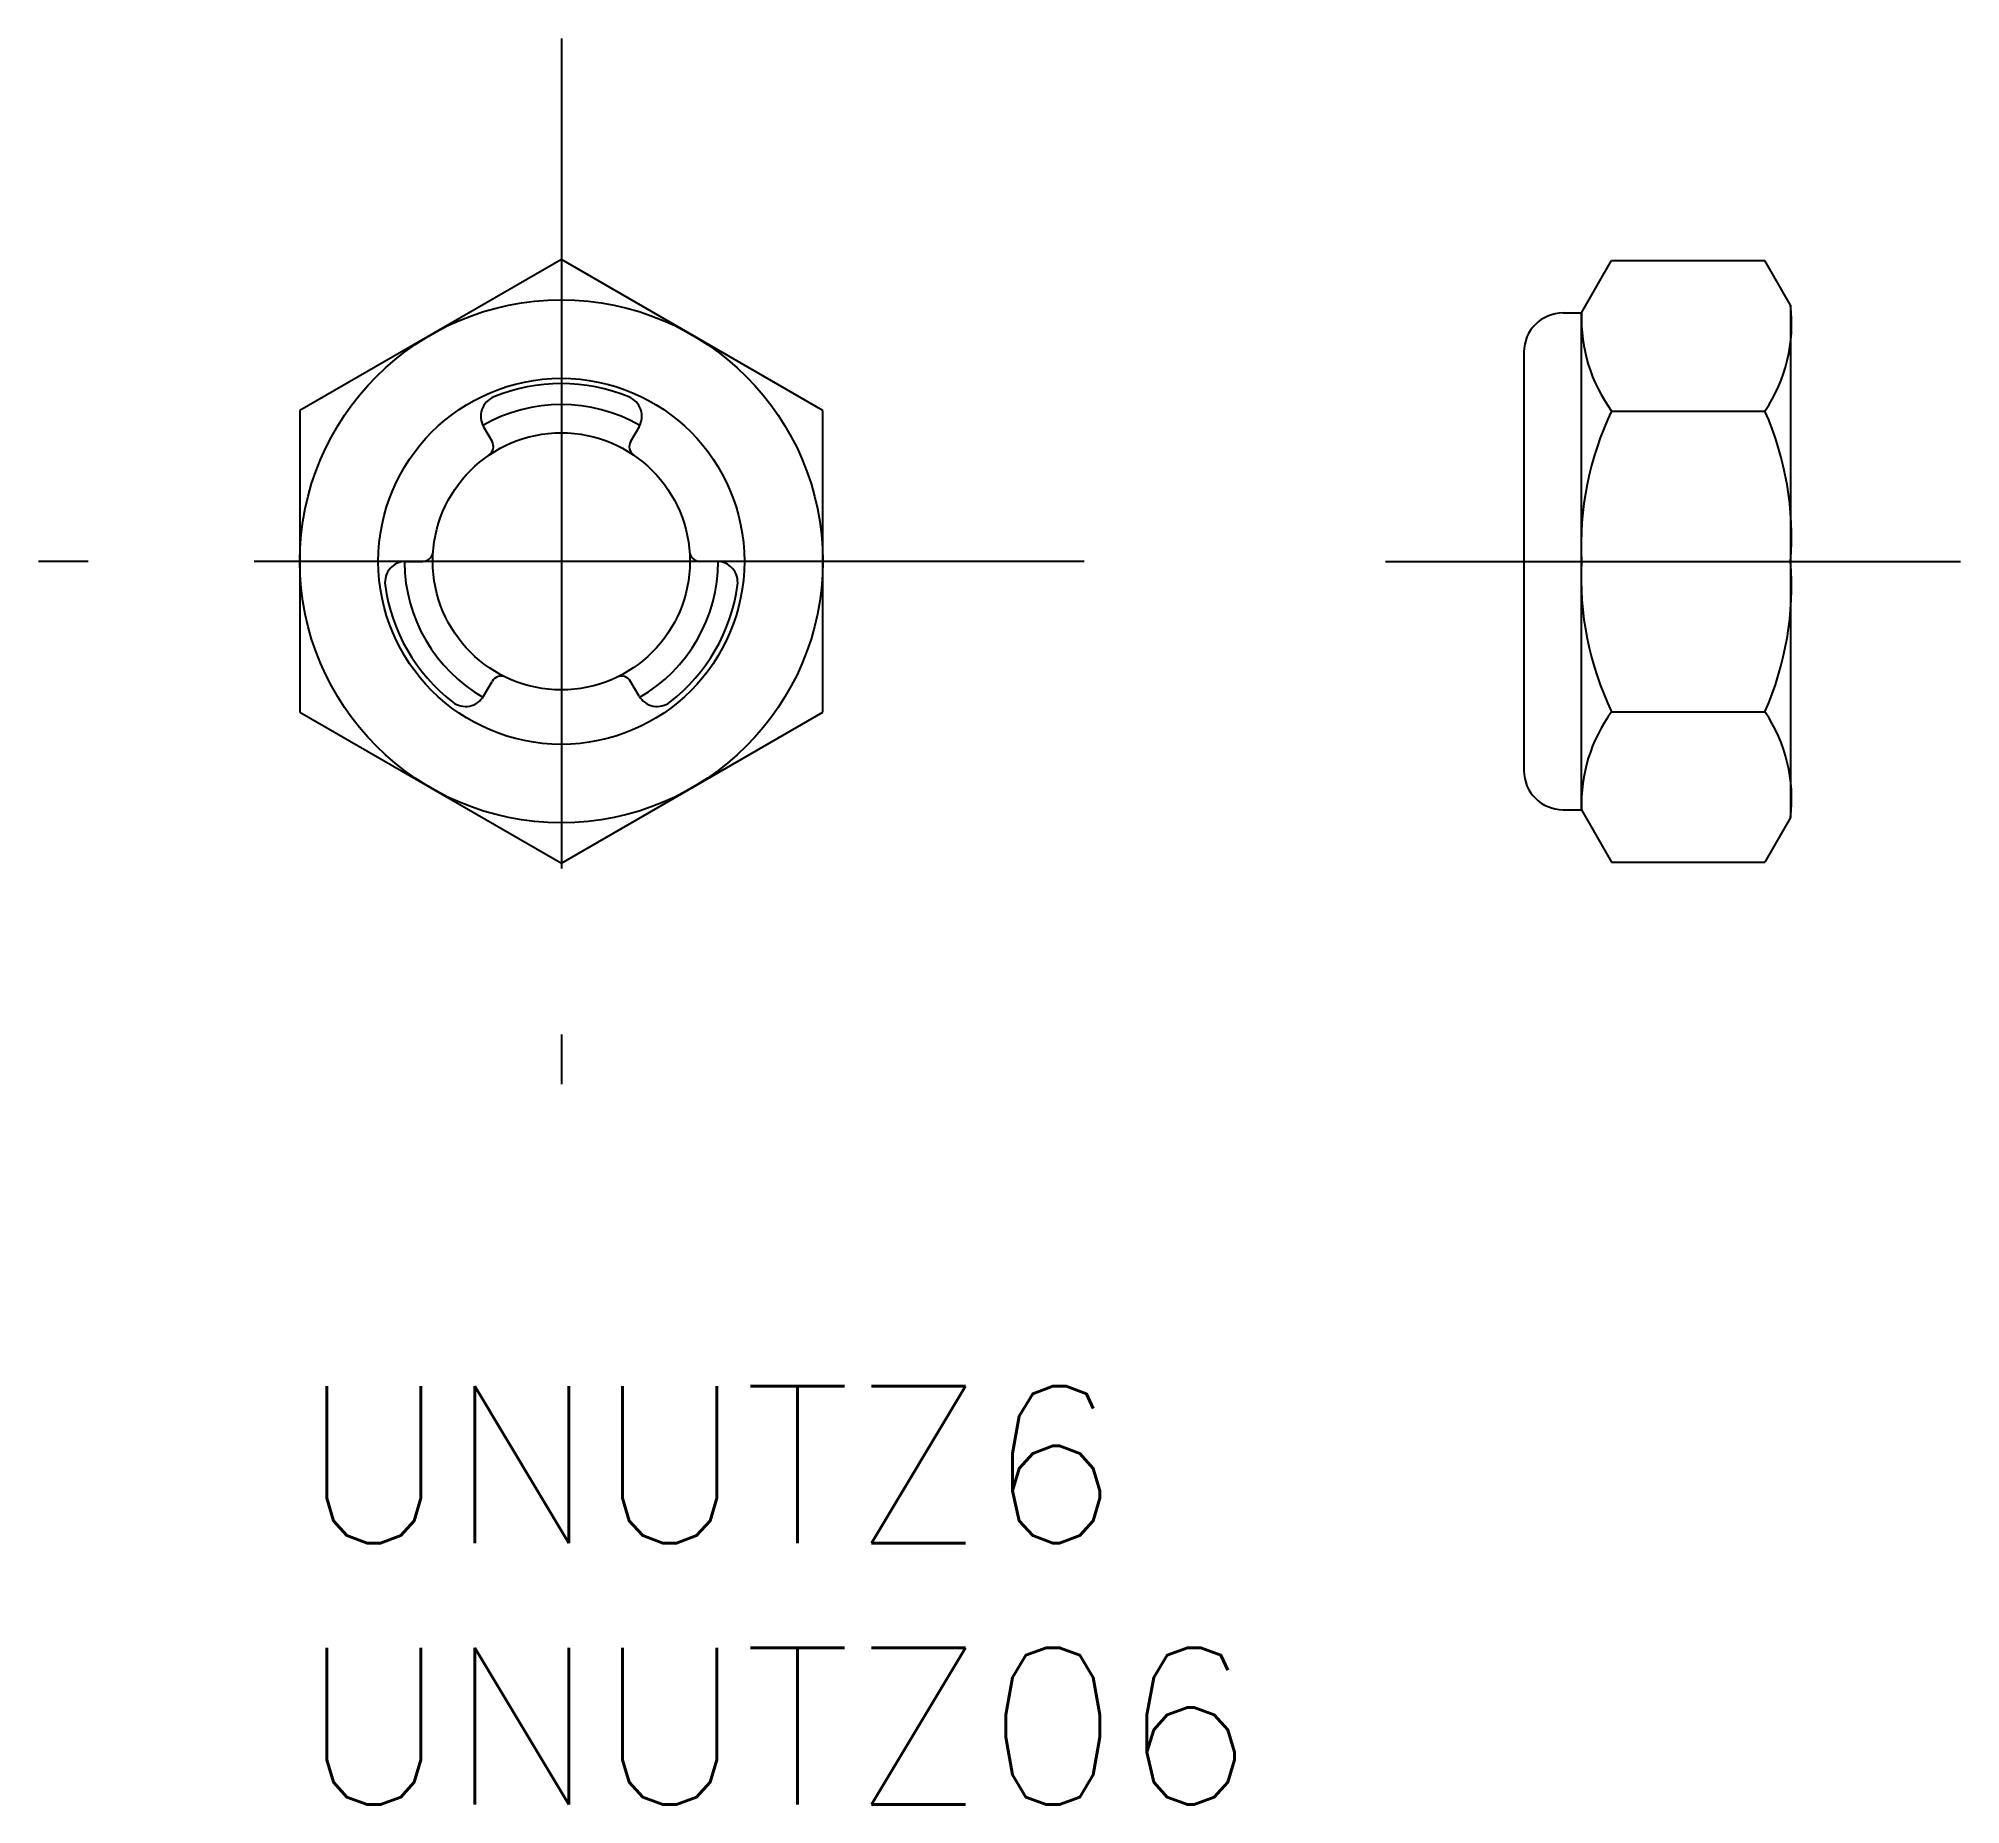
# Model space of a CAD drawing. Extents: x -5 to 31.8, y -8 to 25.8.
import ezdxf

# ---------------------------------------------------------------- set-up
doc = ezdxf.new("R2010")
doc.units = 0
doc.header["$LTSCALE"] = 0.5
doc.linetypes.add('CENTER', pattern=[50.8, 31.75, -6.35, 6.35, -6.35])
for name, color, linetype in [('MSM_CENTER', 1, 'CENTER'), ('MSM_CONTINUOUS', 7, 'CONTINUOUS'), ('MSM_NARROW', 5, 'CONTINUOUS'), ('MSM_PART_NUMBER', 7, 'CONTINUOUS')]:
    doc.layers.add(name, color=color, linetype=linetype)
doc.styles.get("Standard").update_dxf_attribs({"font": 'txt.shx', "height": 3, "bigfont": 'bigfont.shx'})

# ---------------------------------------------------------------- blocks, each defined once
blk = doc.blocks.new('*U2')
at = {"layer": 'MSM_PART_NUMBER'}
blk.add_text('UNUTZ6', height=3, dxfattribs=at).set_placement((0, -3))
blk = doc.blocks.new('*U3')
at = {"layer": 'MSM_PART_NUMBER'}
blk.add_text('UNUTZ06', height=3, dxfattribs=at).set_placement((0, -8))

msp = doc.modelspace()

# ---------------------------------------------------------------- linework, layer by layer
at = {"layer": 'MSM_CENTER'}
for p, q in [((5, 25.774), (5, 5.774)), ((15, 15.774), (-5, 15.774)), ((20.758, 15.774), (31.758, 15.774))]:
    msp.add_line(p, q, dxfattribs=at)
at = {"layer": 'MSM_CONTINUOUS'}
for p, q in [((5, 21.547), (0, 18.66)), ((10, 18.66), (5, 21.547)), ((24.508, 20.524), (25.086, 21.524)), ((25.086, 21.524), (28.018, 21.524)), ((28.508, 20.674), (28.018, 21.524)), ((28.508, 20.674), (28.508, 10.874)), ((24.158, 20.524), (24.508, 20.524)), ((24.508, 11.024), (24.508, 20.524)), ((23.408, 19.774), (23.408, 11.774)), ((0, 18.66), (0, 12.887)), ((10, 12.887), (10, 18.66)), ((25.086, 18.649), (28.018, 18.649)), ((3.513, 18.348), (3.675, 18.069)), ((6.487, 18.348), (6.325, 18.069)), ((2.027, 15.774), (2.349, 15.774)), ((7.973, 15.774), (7.651, 15.774)), ((3.513, 13.199), (3.675, 13.478)), ((6.487, 13.199), (6.325, 13.478)), ((0, 12.887), (5, 10)), ((5, 10), (10, 12.887)), ((25.086, 12.899), (28.018, 12.899)), ((24.158, 11.024), (24.508, 11.024)), ((24.508, 11.024), (25.086, 10.024)), ((28.508, 10.874), (28.018, 10.024)), ((25.086, 10.024), (28.018, 10.024))]:
    msp.add_line(p, q, dxfattribs=at)
for radius in [5, 3.5, 2.458]:
    msp.add_circle((5, 15.774), radius, dxfattribs=at)
for centre, radius, start, end in [((25.529, 20.324), 3, 326.0569, 6.6977), ((24.158, 19.774), 0.75, 90, 180), ((27.507, 20.42), 3, 178.0291, 216.2002), ((5, 15.774), 3.4, 67.6623, 112.3377), ((3.86, 18.548), 0.4, 112.3377, 210), ((6.14, 18.548), 0.4, 330, 67.6623), ((30.501, 16.065), 6, 154.5006, 182.7894), ((22.526, 16.232), 6, 355.6202, 23.7533), ((3.501, 17.969), 0.2, 304.3145, 30), ((6.499, 17.969), 0.2, 150, 235.6855), ((2.349, 15.974), 0.2, 270.0001, 355.6855), ((7.651, 15.974), 0.2, 184.3145, 270), ((2.027, 15.374), 0.4, 90.0001, 187.6623), ((7.973, 15.374), 0.4, 352.3377, 90), ((30.501, 15.482), 6, 177.2106, 205.4994), ((22.526, 15.315), 6, 336.2467, 4.3798), ((5, 15.774), 3.4, 187.6623, 232.3377), ((5, 15.774), 3.4, 307.6623, 352.3377), ((3.848, 13.378), 0.2, 64.3145, 149.9999), ((6.152, 13.378), 0.2, 30, 115.6855), ((3.167, 13.399), 0.4, 232.3377, 329.9999), ((6.833, 13.399), 0.4, 210, 307.6623), ((27.507, 11.127), 3, 143.7998, 181.9709), ((25.529, 11.223), 3, 353.3023, 33.9431), ((24.158, 11.774), 0.75, 180, 270)]:
    msp.add_arc(centre, radius, start, end, dxfattribs=at)
at = {"layer": 'MSM_NARROW'}
for start, end in [(60, 120), (180.4009, 240), (300, 360)]:
    msp.add_arc((5, 15.774), 3, start, end, dxfattribs=at)

# ---------------------------------------------------------------- block references
at = {"layer": 'MSM_CONTINUOUS'}
for name in ['*U2', '*U3']:
    msp.add_blockref(name, (0, 0), dxfattribs=at)

doc.saveas('drawing.dxf')
